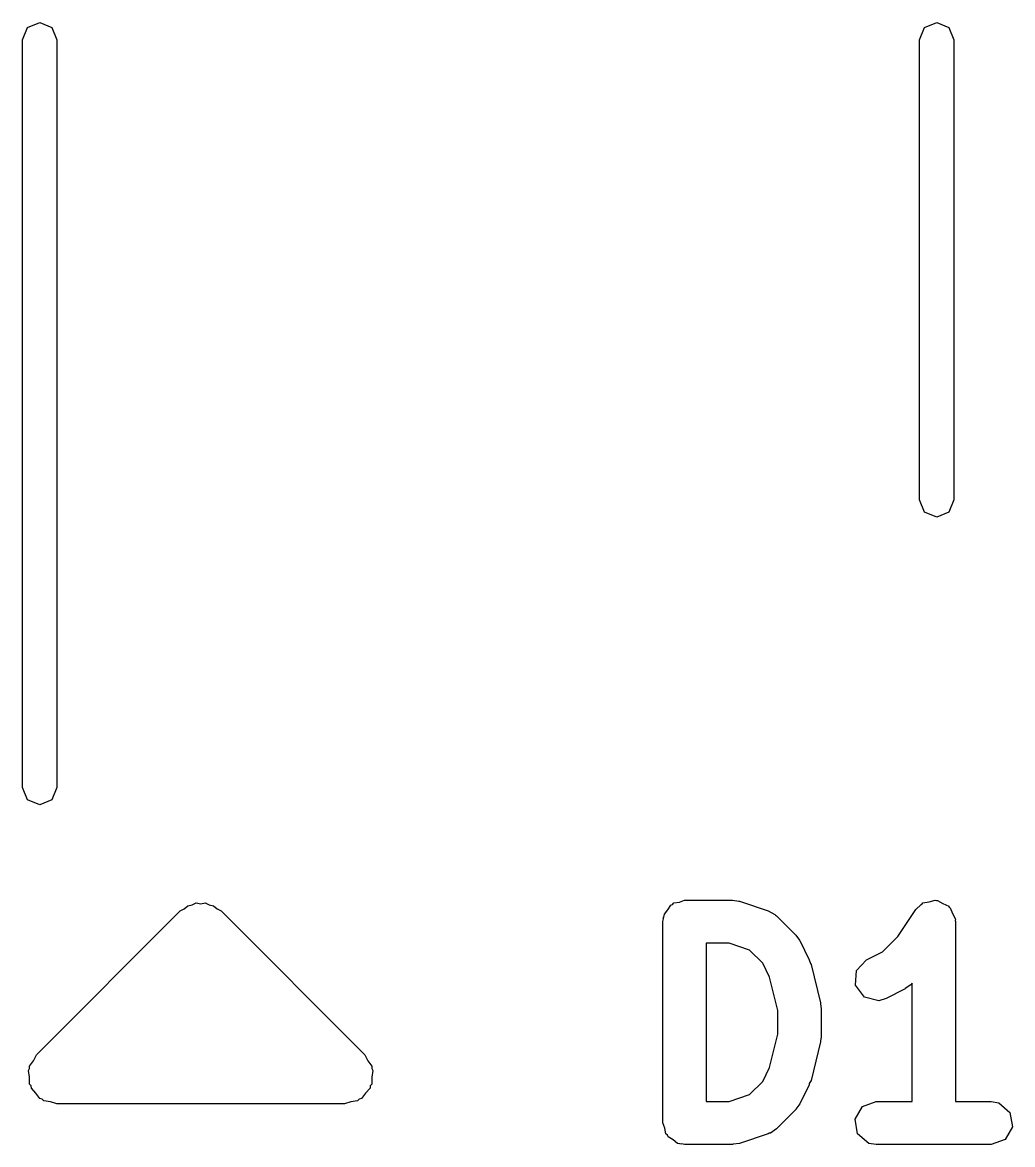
# Model space of a CAD drawing. Extents: x 72 to 186, y -144 to -85.
# Drawn here: x 168.03 to 171.474, y -135.891 to -131.99 of the extents above; entities that cross this region are included whole.
import ezdxf

# ---------------------------------------------------------------- set-up
doc = ezdxf.new("R2010")
doc.units = 0
doc.layers.add('BLACK', color=7, linetype='CONTINUOUS')

msp = doc.modelspace()

# ---------------------------------------------------------------- linework, layer by layer
at = {"layer": 'BLACK', "linetype": 'CONTINUOUS'}
for p, q in [((168.03, -132.05), (168.048, -132.008)), ((168.048, -132.008), (168.09, -131.99)), ((168.09, -131.99), (168.132, -132.008)), ((168.132, -132.008), (168.15, -132.05)), ((171.15, -132.05), (171.168, -132.008)), ((171.168, -132.008), (171.21, -131.99)), ((171.21, -131.99), (171.252, -132.008)), ((171.252, -132.008), (171.27, -132.05)), ((168.03, -132.85), (168.03, -132.05)), ((168.15, -132.05), (168.15, -132.85)), ((171.15, -132.85), (171.15, -132.05)), ((171.27, -132.05), (171.27, -132.85)), ((168.03, -134.65), (168.03, -132.85)), ((168.15, -132.85), (168.15, -134.65)), ((171.15, -133.65), (171.15, -132.85)), ((171.27, -132.85), (171.27, -133.65)), ((171.168, -133.692), (171.15, -133.65)), ((171.27, -133.65), (171.252, -133.692)), ((171.21, -133.71), (171.168, -133.692)), ((171.252, -133.692), (171.21, -133.71)), ((168.048, -134.692), (168.03, -134.65)), ((168.15, -134.65), (168.132, -134.692)), ((168.09, -134.71), (168.048, -134.692)), ((168.132, -134.692), (168.09, -134.71)), ((168.62, -135.058), (168.634, -135.051)), ((168.634, -135.051), (168.65, -135.054)), ((168.65, -135.054), (168.666, -135.051)), ((168.666, -135.051), (168.68, -135.058)), ((170.291, -135.056), (170.296, -135.051)), ((170.296, -135.051), (170.315, -135.048)), ((170.315, -135.048), (170.333, -135.041)), ((170.333, -135.041), (170.5, -135.041)), ((170.5, -135.041), (170.522, -135.045)), ((170.522, -135.045), (170.524, -135.045)), ((170.524, -135.045), (170.624, -135.078)), ((171.16, -135.054), (171.162, -135.051)), ((171.162, -135.051), (171.184, -135.047)), ((171.184, -135.047), (171.205, -135.041)), ((171.205, -135.041), (171.209, -135.043)), ((171.209, -135.043), (171.213, -135.042)), ((171.213, -135.042), (171.232, -135.053)), ((168.079, -135.579), (168.579, -135.079)), ((168.579, -135.079), (168.593, -135.072)), ((168.593, -135.072), (168.605, -135.061)), ((168.605, -135.061), (168.62, -135.058)), ((168.68, -135.058), (168.695, -135.061)), ((168.695, -135.061), (168.707, -135.072)), ((168.707, -135.072), (168.721, -135.079)), ((168.721, -135.079), (169.221, -135.579)), ((170.261, -135.1), (170.263, -135.09)), ((170.263, -135.09), (170.275, -135.075)), ((170.275, -135.075), (170.285, -135.059)), ((170.285, -135.059), (170.291, -135.056)), ((170.624, -135.078), (170.647, -135.091)), ((170.647, -135.091), (170.649, -135.094)), ((171.075, -135.168), (171.138, -135.074)), ((171.138, -135.074), (171.156, -135.056)), ((171.156, -135.056), (171.16, -135.054)), ((171.232, -135.053), (171.252, -135.062)), ((171.252, -135.062), (171.254, -135.066)), ((171.254, -135.066), (171.257, -135.068)), ((171.257, -135.068), (171.265, -135.088)), ((171.265, -135.088), (171.275, -135.108)), ((170.258, -135.116), (170.26, -135.106)), ((170.258, -135.816), (170.258, -135.116)), ((170.259, -135.103), (170.261, -135.1)), ((170.26, -135.106), (170.259, -135.103)), ((170.649, -135.094), (170.653, -135.096)), ((170.653, -135.096), (170.72, -135.163)), ((171.275, -135.108), (171.274, -135.112)), ((171.274, -135.112), (171.275, -135.116)), ((171.275, -135.116), (171.275, -135.741)), ((170.72, -135.163), (170.733, -135.181)), ((171.022, -135.221), (171.075, -135.168)), ((170.488, -135.191), (170.408, -135.191)), ((170.408, -135.191), (170.408, -135.741)), ((170.559, -135.215), (170.488, -135.191)), ((170.733, -135.181), (170.734, -135.182)), ((170.734, -135.182), (170.767, -135.249)), ((170.605, -135.26), (170.559, -135.215)), ((170.966, -135.249), (171.022, -135.221)), ((170.629, -135.309), (170.605, -135.26)), ((170.767, -135.249), (170.771, -135.262)), ((170.771, -135.262), (170.773, -135.265)), ((170.773, -135.265), (170.806, -135.398)), ((170.928, -135.337), (170.931, -135.286)), ((170.931, -135.286), (170.966, -135.249)), ((170.658, -135.425), (170.629, -135.309)), ((170.959, -135.379), (170.928, -135.337)), ((171.1, -135.35), (171.034, -135.383)), ((171.101, -135.349), (171.1, -135.35)), ((171.12, -135.336), (171.101, -135.349)), ((171.125, -135.33), (171.12, -135.336)), ((171.125, -135.741), (171.125, -135.33)), ((170.806, -135.398), (170.807, -135.413)), ((171.009, -135.391), (170.959, -135.379)), ((171.034, -135.383), (171.009, -135.391)), ((170.658, -135.507), (170.658, -135.425)), ((170.807, -135.413), (170.808, -135.416)), ((170.808, -135.416), (170.808, -135.516)), ((170.629, -135.623), (170.658, -135.507)), ((170.808, -135.516), (170.806, -135.531)), ((170.806, -135.534), (170.773, -135.668)), ((170.806, -135.531), (170.806, -135.534)), ((168.069, -135.6), (168.079, -135.579)), ((169.221, -135.579), (169.231, -135.6)), ((168.051, -135.634), (168.055, -135.627)), ((168.055, -135.657), (168.051, -135.634)), ((168.055, -135.619), (168.069, -135.6)), ((168.055, -135.627), (168.055, -135.619)), ((169.231, -135.6), (169.245, -135.619)), ((169.245, -135.619), (169.245, -135.627)), ((169.245, -135.627), (169.249, -135.634)), ((169.249, -135.634), (169.245, -135.657)), ((170.605, -135.672), (170.629, -135.623)), ((168.055, -135.681), (168.055, -135.657)), ((169.245, -135.657), (169.245, -135.681)), ((170.559, -135.717), (170.605, -135.672)), ((170.773, -135.668), (170.767, -135.679)), ((168.06, -135.687), (168.055, -135.681)), ((168.061, -135.695), (168.06, -135.687)), ((168.077, -135.712), (168.061, -135.695)), ((168.091, -135.731), (168.077, -135.712)), ((169.223, -135.712), (169.209, -135.731)), ((169.239, -135.695), (169.223, -135.712)), ((169.24, -135.687), (169.239, -135.695)), ((169.245, -135.681), (169.24, -135.687)), ((170.767, -135.683), (170.734, -135.75)), ((170.767, -135.679), (170.767, -135.683)), ((168.099, -135.733), (168.091, -135.731)), ((168.105, -135.739), (168.099, -135.733)), ((168.128, -135.743), (168.105, -135.739)), ((168.15, -135.75), (168.128, -135.743)), ((169.15, -135.75), (168.15, -135.75)), ((169.172, -135.743), (169.15, -135.75)), ((169.195, -135.739), (169.172, -135.743)), ((169.201, -135.733), (169.195, -135.739)), ((169.209, -135.731), (169.201, -135.733)), ((170.408, -135.741), (170.488, -135.741)), ((170.488, -135.741), (170.559, -135.717)), ((170.734, -135.75), (170.72, -135.768)), ((170.952, -135.759), (171, -135.741)), ((171, -135.741), (171.125, -135.741)), ((171.275, -135.741), (171.4, -135.741)), ((171.4, -135.741), (171.426, -135.746)), ((171.426, -135.746), (171.465, -135.779)), ((170.72, -135.769), (170.653, -135.836)), ((170.72, -135.768), (170.72, -135.769)), ((170.926, -135.803), (170.952, -135.759)), ((171.465, -135.779), (171.474, -135.829)), ((170.265, -135.834), (170.258, -135.816)), ((170.935, -135.854), (170.926, -135.803)), ((171.474, -135.829), (171.448, -135.873)), ((170.268, -135.854), (170.265, -135.834)), ((170.274, -135.858), (170.268, -135.854)), ((170.276, -135.864), (170.274, -135.858)), ((170.293, -135.874), (170.276, -135.864)), ((170.624, -135.854), (170.524, -135.887)), ((170.627, -135.851), (170.624, -135.854)), ((170.632, -135.851), (170.627, -135.851)), ((170.653, -135.836), (170.632, -135.851)), ((170.974, -135.887), (170.935, -135.854)), ((170.308, -135.887), (170.293, -135.874)), ((170.317, -135.888), (170.308, -135.887)), ((170.32, -135.89), (170.317, -135.888)), ((170.324, -135.889), (170.32, -135.89)), ((170.333, -135.891), (170.324, -135.889)), ((170.5, -135.891), (170.333, -135.891)), ((170.502, -135.89), (170.5, -135.891)), ((170.524, -135.887), (170.502, -135.89)), ((171, -135.891), (170.974, -135.887)), ((171.4, -135.891), (171, -135.891)), ((171.448, -135.873), (171.4, -135.891))]:
    msp.add_line(p, q, dxfattribs=at)

doc.saveas('drawing.dxf')
